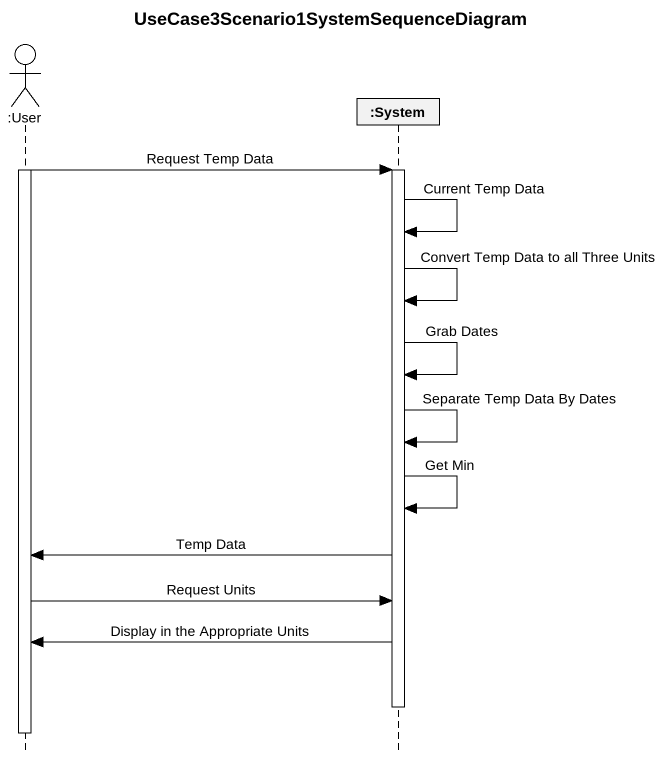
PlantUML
@startuml
title UseCase3Scenario1SystemSequenceDiagram
hide footbox
actor ":User" as User
participant ":System" as System

activate User
User -> System : Request Temp Data
activate System
System -> System : Current Temp Data
System -> System : Convert Temp Data to all Three Units
System -> System : Grab Dates
System -> System : Separate Temp Data By Dates
System -> System : Get Min
System -> User : Temp Data
User -> System : Request Units
System -> User : Display in the Appropriate Units
deactivate System
deactivate User
@enduml
